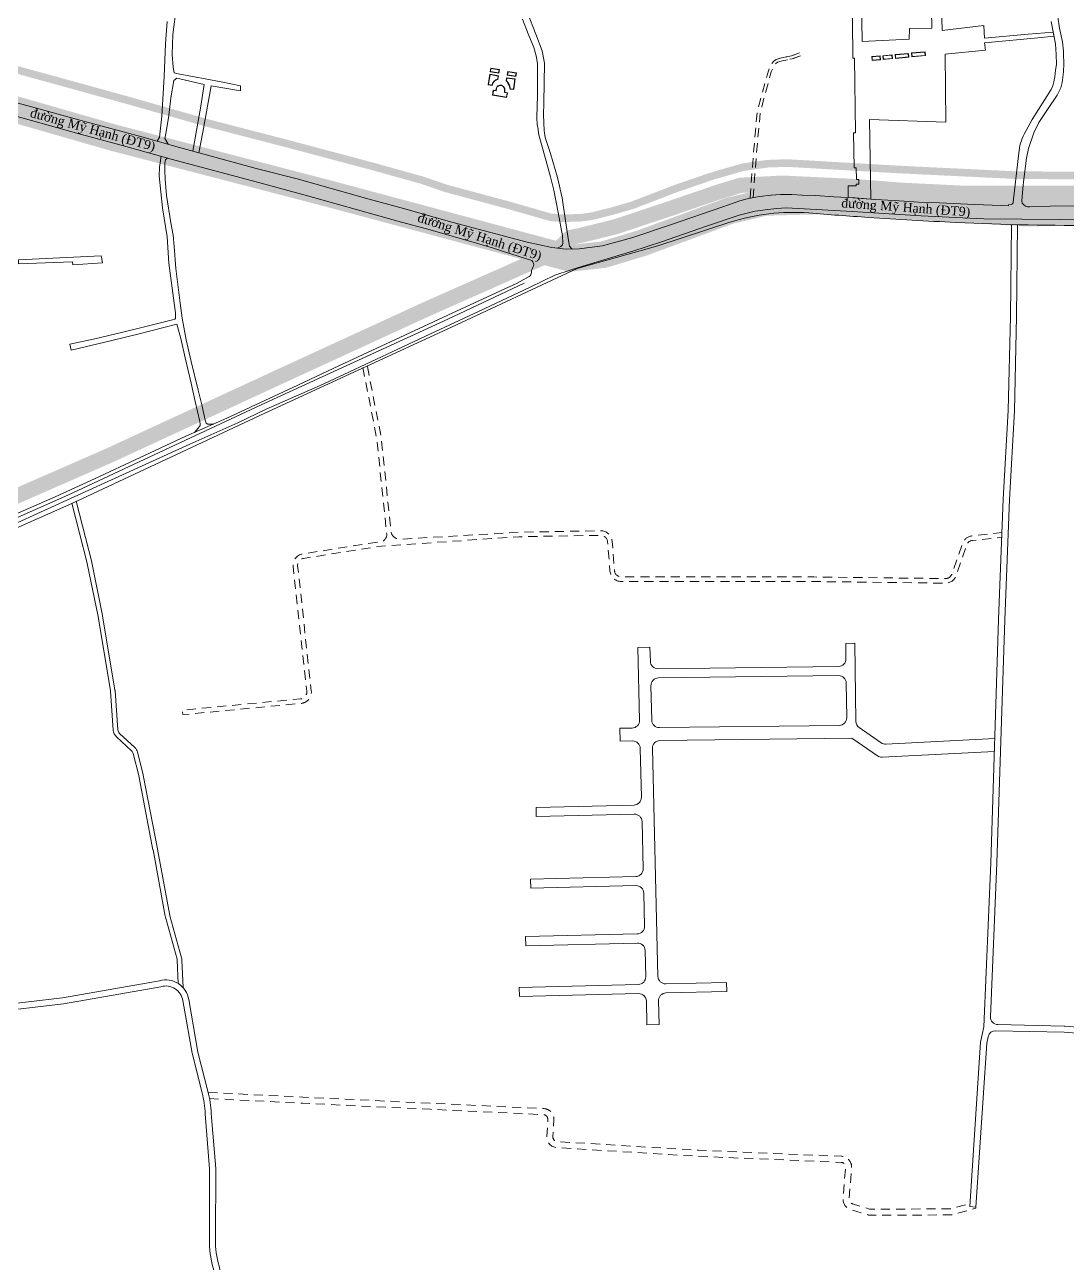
# Model space of a CAD drawing. Header units: metres. Extents: x 556238 to 587446, y 1177111 to 1219372.
# Drawn here: x 580598 to 581283, y 1202360 to 1203174 of the extents above; entities that cross this region are included whole.
import ezdxf

# ---------------------------------------------------------------- set-up
doc = ezdxf.new("R2010")
doc.units = ezdxf.units.M
doc.header["$MEASUREMENT"] = 0
for name, pattern in [('DASHED2', [0.375, 0.25, -0.125]), ('HIDDEN2', [4.7625, 3.175, -1.5875]), ('Xr_GT Ben Luc$0$ACAD_ISO05W100', [33, 24, -3, 0, -3, 0, -3]), ('Xr_Nen GT$0$MON', [10, 6, -4])]:
    doc.linetypes.add(name, pattern=pattern)
doc.layers.add('DUONG GIAO THONG', color=7, linetype='Continuous')
doc.layers.add('RANH XA', color=7, linetype='Xr_GT Ben Luc$0$ACAD_ISO05W100')
for name, color, linetype, lineweight in [('Pipe _Existing_PHL', 4, 'HIDDEN2', 30), ('Xr_Nen GT$0$BON HOA', 250, 'Continuous', 0), ('Xr_Nen GT$0$DUONG BT-NEN BT', 38, 'Continuous', 0), ('Xr_Nen GT$0$DUONG NHUA', 38, 'Continuous', 0), ('Xr_Nen GT$0$DUONG_DA', 38, 'Xr_Nen GT$0$MON', 0)]:
    doc.layers.add(name, color=color, linetype=linetype, lineweight=lineweight)
doc.styles.add('Xr_Nen GT$0$Style-Times New Roman IF', font='times.ttf')

# ---------------------------------------------------------------- blocks, each defined once
blk = doc.blocks.new('GT CHINH')
at = {"layer": 'DUONG GIAO THONG', "color": 9, "ltscale": 0.1, "const_width": 17.5}
blk.add_lwpolyline([(15121.88, 3942.35), (15264.66, 3901.26), (15406.49, 3864.41), (15565.15, 3821.9), (15587, 3824.35), (15611.96, 3831.89), (15640.71, 3842.41), (15669.86, 3853.17), (15693.13, 3858.68), (15730.45, 3859.64), (15864.89, 3851.65), (15983.44, 3854.13), (16023.37, 3853.03), (16073.72, 3852.97), (16121.57, 3853.38), (16175.45, 3854.5), (16238.95, 3854.25), (16274.85, 3853.03), (16311.29, 3850.99), (16377.5, 3840.84)], dxfattribs=at)

msp = doc.modelspace()

# ---------------------------------------------------------------- linework, layer by layer
at = {"layer": 'Xr_Nen GT$0$BON HOA', "flags": 128}
for points in [[(581160.63663, 1203150.88123), (581155.10386, 1203150.44087), (581154.8985, 1203153.02114), (581160.43127, 1203153.4615)], [(581160.4214, 1203151.06473), (581155.28737, 1203150.65611), (581155.11374, 1203152.83764), (581160.24777, 1203153.24626)], [(581162.2518, 1203153.58553), (581168.30652, 1203154.15958), (581168.54317, 1203151.66355), (581162.48845, 1203151.0895)], [(581162.46979, 1203153.4053), (581168.12629, 1203153.9416), (581168.32519, 1203151.84378), (581162.66868, 1203151.30748)], [(581179.08592, 1203155.13868), (581170.22746, 1203154.32731), (581170.46034, 1203151.78471), (581179.3188, 1203152.59608)], [(581178.90499, 1203154.92127), (581170.44487, 1203154.14639), (581170.64127, 1203152.00212), (581179.10139, 1203152.777)], [(581189.96923, 1203156.19419), (581181.11077, 1203155.38281), (581181.34366, 1203152.84021), (581190.20212, 1203153.65158)], [(581189.78831, 1203155.97678), (581181.32818, 1203155.20189), (581181.52458, 1203153.05762), (581189.98471, 1203153.83251)], [(580903.98154, 1203143.05918), (580909.72943, 1203142.03689), (580910.16266, 1203144.47275), (580904.41476, 1203145.49504)], [(580904.21347, 1203143.22107), (580909.56754, 1203142.26882), (580909.93072, 1203144.31086), (580904.57665, 1203145.26311)], [(580920.92131, 1203139.92218), (580915.25408, 1203140.81149), (580915.63988, 1203143.27003), (580921.30711, 1203142.38072)], [(580920.75473, 1203140.15076), (580915.48267, 1203140.97807), (580915.80646, 1203143.04144), (580921.07852, 1203142.21414)]]:
    msp.add_lwpolyline(points, close=True, dxfattribs=at)
for points in [[(580909.4633, 1203140.40416), (580903.84306, 1203141.35827), (580902.75282, 1203134.50968), (580905.29754, 1203134.01271), (580905.49417, 1203134.62526, -0.139784589), (580906.97474, 1203136.84429, -0.079461247), (580908.95268, 1203138.04626), (580909.16978, 1203138.12365)], [(580909.24041, 1203140.23914), (580904.00881, 1203141.12727), (580902.9807, 1203134.66896), (580905.16143, 1203134.24307), (580905.30374, 1203134.68638, -0.139784589), (580906.84519, 1203136.99665, -0.079612781), (580908.88131, 1203138.23314), (580908.98708, 1203138.27085)], [(580914.848, 1203139.06402), (580920.55951, 1203138.29276), (580919.58539, 1203131.29703), (580917.11438, 1203131.64807), (580916.98557, 1203132.27994, 0.103890158), (580915.12352, 1203136.58604), (580914.73705, 1203136.80836), (580914.6001, 1203136.87926)], [(580915.02369, 1203138.83848), (580920.33373, 1203138.12143), (580919.41496, 1203131.52325), (580917.28217, 1203131.82624), (580917.18154, 1203132.31989, 0.104852927), (580915.26126, 1203136.73754), (580914.83293, 1203136.98394), (580914.81435, 1203136.99355)]]:
    msp.add_lwpolyline(points, format="xyb", close=True, dxfattribs=at)
at = {"layer": 'Xr_Nen GT$0$DUONG BT-NEN BT', "flags": 128}
for points in [[(581141.39069, 1203226.97209), (581142.55834, 1203157.44397), (581142.47867, 1203151.97835), (581143.61761, 1203152.00009), (581144.2006, 1203102.93869), (581142.91766, 1203102.92344), (581143.38056, 1203079.78089), (581144.7646, 1203079.80018), (581144.87078, 1203072.18052), (581146.47045, 1203072.20281), (581146.51401, 1203069.07705), (581144.77944, 1203069.05288), (581144.7918, 1203068.16548), (581139.51883, 1203068.092), (581139.48625, 1203060.47302), (581154.26566, 1203059.34103), (581153.54386, 1203111.71904), (581203.60941, 1203109.89566), (581203.27128, 1203154.70714), (581229.69293, 1203157.12892), (581229.17792, 1203162.06582), (581266.6344, 1203165.61388), (581274.74142, 1203166.34195), (581274.19204, 1203169.08661), (581257.87244, 1203167.77077), (581229.12691, 1203165.04775), (581228.7023, 1203173.52029), (581201.12883, 1203170.16424), (581199.87951, 1203218.23449)], [(581193.54784, 1203218.07249), (581194.49456, 1203171.69018), (581179.67083, 1203171.36019), (581179.61103, 1203164.37027), (581148.7352, 1203162.97979), (581147.82558, 1203216.40948)], [(580697.82033, 1203185.89473), (580695.34057, 1203167.49526), (580695.06261, 1203154.43893), (580695.61104, 1203146.14536), (580696.28299, 1203142.27648), (580698.9304, 1203141.67682), (580727.20516, 1203136.32619), (580739.9963, 1203133.74887), (580739.95039, 1203130.58288), (580720.54163, 1203133.86607), (580715.23513, 1203103.42833), (580712.46676, 1203089.75555)], [(580928.59896, 1203181.82518), (580933.99659, 1203167.77568), (580938.26223, 1203156.748), (580939.76066, 1203148.70944), (580939.39886, 1203122.6314), (580939.12697, 1203114.6802), (580939.53561, 1203104.46953), (580940.26133, 1203099.80148), (580943.80016, 1203089.32001), (580948.3833, 1203073.52305), (580951.28786, 1203060.13214), (580953.64783, 1203045.15792), (580955.5085, 1203032.08967), (580956.27959, 1203028.32804), (580957.4589, 1203026.83244), (580958.1474, 1203026.48651)], [(580685.20663, 1203097.42094), (580686.71981, 1203100.10887), (580688.191, 1203113.7585), (580689.81363, 1203139.94933), (580690.65704, 1203161.28899), (580691.584, 1203176.15478)], [(580948.31517, 1203027.04493), (580950.52093, 1203028.07534), (580951.63812, 1203029.33474), (580951.7527, 1203030.36515), (580951.52353, 1203035.28822), (580948.8015, 1203050.47474), (580945.99298, 1203065.17755), (580943.78485, 1203074.01384), (580939.77318, 1203088.30544), (580937.19306, 1203097.62498), (580935.93153, 1203102.41672), (580935.5305, 1203105.25035), (580935.01485, 1203108.45608), (580934.81419, 1203112.73341), (580934.9574, 1203120.78635), (580935.15793, 1203126.79708), (580935.10068, 1203148.38274), (580934.35593, 1203153.52149), (580932.80905, 1203158.90252), (580929.0844, 1203167.92794), (580925.273, 1203177.67335)], [(580708.5771, 1203090.82207), (580713.90907, 1203120.35924), (580715.99451, 1203134.72097), (580698.04593, 1203138.89592), (580695.99103, 1203137.36323), (580694.1082, 1203125.84803), (580692.86152, 1203114.35674), (580691.03364, 1203103.59695), (580690.2522, 1203099.08566), (580692.24921, 1203095.41301)], [(580709.59691, 1202905.97539), (580712.09515, 1202908.71196), (580713.28066, 1202910.58626), (580713.4287, 1202911.45531), (580713.13261, 1202913.24887), (580710.135, 1202926.27421), (580707.40996, 1202938.26471), (580703.40999, 1202954.96959), (580700.74231, 1202967.68375), (580698.07587, 1202977.13516), (580672.4677, 1202970.53871), (580655.25393, 1202966.47956), (580628.57538, 1202959.96734), (580627.77442, 1202963.96894), (580644.17961, 1202967.52591), (580662.58135, 1202971.95364), (580676.00709, 1202975.07554), (580695.26019, 1202980.02567), (580696.71382, 1202980.52956), (580697.21814, 1202980.97419), (580697.24781, 1202981.59666), (580697.21814, 1202984.53116), (580696.27049, 1202990.83582), (580692.87096, 1203017.25482), (580691.63704, 1203034.49704), (580688.59983, 1203053.58948), (580686.51116, 1203074.52841), (580686.74826, 1203080.29083), (580687.79235, 1203087.49863)], [(580692.11725, 1203086.20079), (580691.26073, 1203085.82869), (580690.60903, 1203085.04729), (580690.21799, 1203082.90773), (580690.0557, 1203078.18773), (580690.38336, 1203072.44335), (580691.33659, 1203061.74169), (580694.15023, 1203043.63667), (580695.72281, 1203035.63731), (580696.29551, 1203028.13334), (580697.3439, 1203013.68755), (580700.20316, 1202990.95376), (580701.58574, 1202981.12095), (580704.25499, 1202966.7702), (580707.40169, 1202952.5638), (580711.97941, 1202933.68214), (580714.5089, 1202924.08702), (580716.60748, 1202914.07199), (580717.22699, 1202912.07216), (580718.466, 1202911.45316), (580720.27687, 1202911.35792), (580722.03541, 1202911.44025)]]:
    msp.add_lwpolyline(points, dxfattribs=at)
for points in [[(580914.85994, 1203126.06158), (580905.56727, 1203127.73154), (580905.98898, 1203130.99638), (580907.76459, 1203130.70952), (580908.01546, 1203131.8926, -0.24495612), (580909.1713, 1203133.72074, -0.073958946), (580910.50305, 1203134.2422, -0.126791853), (580912.25563, 1203133.89199, -0.128566377), (580913.46047, 1203132.45042, -0.149258464), (580913.74511, 1203130.48913), (580913.64897, 1203129.61082), (580915.41822, 1203129.28612)], [(580914.69721, 1203126.29403), (580905.79001, 1203127.89471), (580906.16089, 1203130.76601), (580907.92073, 1203130.4817), (580908.21378, 1203131.8637, -0.246409919), (580909.27132, 1203133.54755, -0.073002159), (580910.53105, 1203134.0434, -0.124237069), (580912.15342, 1203133.71919, -0.127337383), (580913.27956, 1203132.36515, -0.14959893), (580913.54677, 1203130.51525), (580913.42992, 1203129.44768), (580915.18737, 1203129.12515)]]:
    msp.add_lwpolyline(points, format="xyb", close=True, dxfattribs=at)
for points in [[(581246.78768, 1203042.6482), (581246.12539, 1202982.22379), (581244.72175, 1202920.37985), (581241.43925, 1202862.1119), (581238.36213, 1202782.96506), (581233.19744, 1202623.11804), (581228.70201, 1202515.35461), (581226.53577, 1202505.18906), (581219.39682, 1202397.09699), (581223.38813, 1202396.83338), (581230.50806, 1202504.63757), (581231.39673, 1202508.80783, -0.360486531), (581236.40244, 1202512.76441), (581281.38443, 1202511.72494, -0.013469593), (581281.54583, 1202511.71685), (581322.71138, 1202508.54167, -0.01824135)], [(581323.019, 1202512.52983), (581281.85345, 1202515.70501, 0.013469593), (581281.47684, 1202515.72387), (581237.8603, 1202516.73179, -0.419668116), (581232.98016, 1202521.93885), (581237.19474, 1202622.9701), (581242.35962, 1202782.82277), (581245.43487, 1202861.92169), (581248.7192, 1202920.22194), (581250.12489, 1202982.15649), (581250.78681, 1203042.54687)], [(580629.09002, 1202859.40546), (580639.14648, 1202820.06036, -0.012671237), (580639.18604, 1202819.88746), (580646.23346, 1202785.04206, -0.008741566), (580646.25562, 1202784.92171), (580654.35171, 1202736.17752, -0.022928347), (580654.38972, 1202735.85895), (580656.25815, 1202710.27217, 0.189843303), (580658.32233, 1202705.97835), (580668.32169, 1202696.71031, -0.145994267), (580669.33926, 1202694.98705), (580672.96239, 1202680.40019, -0.013302438), (580673.00245, 1202680.21835), (580682.36185, 1202631.61797, -0.001850105), (580682.36665, 1202631.59252), (580690.44291, 1202587.91693, 0.022156344), (580690.57258, 1202587.35593), (580698.23774, 1202559.81617, -0.057780999), (580698.36302, 1202559.01972), (580698.98334, 1202543.74667)], [(580631.85604, 1202860.69822), (580642.05304, 1202820.80326, -0.012671237), (580642.1265, 1202820.48216), (580649.17392, 1202785.63676, -0.008741566), (580649.21507, 1202785.41325), (580657.31117, 1202736.66907, -0.022928347), (580657.38175, 1202736.07744), (580659.25018, 1202710.49066, 0.189843303), (580660.36166, 1202708.1786), (580670.36103, 1202698.91056, -0.145994267), (580672.25079, 1202695.71022), (580675.87392, 1202681.12336, -0.013302438), (580675.94832, 1202680.78566), (580685.30772, 1202632.18528, -0.001850105), (580685.31664, 1202632.13801), (580693.3929, 1202588.46242, 0.022156344), (580693.46272, 1202588.16035), (580701.12788, 1202560.62059, -0.057780999), (580701.36055, 1202559.14147), (580702.09273, 1202541.11434)]]:
    msp.add_lwpolyline(points, format="xyb", dxfattribs=at)
msp.add_lwpolyline([(580648.30202, 1203021.99096), (580593.99198, 1203019.37512), (580593.99198, 1203016.70796), (580629.36019, 1203018.04154), (580629.60627, 1203016.18325), (580649.23015, 1203017.49136)], close=True, dxfattribs=at)
at = {"layer": 'Xr_Nen GT$0$DUONG NHUA', "flags": 128}
for points in [[(581095.02771, 1203062.40981), (581098.19102, 1203062.35979), (581102.30678, 1203062.26162), (581109.08867, 1203062.0161), (581117.84364, 1203061.61083), (581130.09494, 1203060.89857), (581143.9488, 1203060.19674), (581156.89219, 1203059.17641), (581169.88644, 1203058.4133), (581185.6851, 1203057.42975), (581199.57311, 1203056.83771), (581222.46803, 1203055.8002), (581240.11722, 1203055.10979), (581244.79057, 1203054.8709), (581244.90194, 1203055.55165), (581246.59917, 1203055.82391, 0.347795516), (581247.96173, 1203057.30923), (581251.54171, 1203089.70467, -0.087830718), (581255.21488, 1203102.11394), (581260.34526, 1203111.61394), (581273.00275, 1203131.29292), (581274.01756, 1203133.88846), (581274.60607, 1203136.33869), (581275.29266, 1203139.76906), (581275.84854, 1203144.11419), (581276.36989, 1203147.87468), (581276.26744, 1203154.28448), (581275.67343, 1203161.34459), (581272.96804, 1203175.98062)], [(581297.54292, 1203054.81196), (581272.23762, 1203054.70452), (581258.86014, 1203054.2085, -0.251982171), (581253.91929, 1203056.63571), (581253.69409, 1203058.09322), (581254.33629, 1203066.38767), (581254.83797, 1203072.35802), (581256.59585, 1203086.31578), (581258.06541, 1203092.6564), (581261.59096, 1203102.79742), (581264.78868, 1203109.72198), (581270.54324, 1203118.30898), (581276.78424, 1203127.56502), (581279.26188, 1203132.56348, 0.06340494), (581281.12084, 1203146.57408), (581280.98196, 1203156.59137), (581280.40313, 1203162.79264), (581278.43593, 1203171.72723), (581277.26024, 1203179.10946)], [(580556.17884, 1202836.6822), (580617.99169, 1202863.60513), (580643.98333, 1202875.42089), (580703.95963, 1202903.49151), (580730.90663, 1202915.33138), (580777.54535, 1202937.14471), (580804.96407, 1202949.85942), (580841.89455, 1202967.09304), (580882.28612, 1202985.81765), (580921.88062, 1203004.18442), (580929.58695, 1203008.47938, 0.26570251), (580931.20977, 1203011.1687, -0.127173899), (580932.27795, 1203014.93261, 0.395585767), (580931.35639, 1203018.98), (580913.44676, 1203024.75707), (580906.21847, 1203027.18077), (580895.07513, 1203030.29126), (580864.52821, 1203039.02824), (580843.43689, 1203044.92397), (580829.41143, 1203048.85778), (580804.22852, 1203055.86041), (580782.36178, 1203061.92242), (580767.024, 1203066.15639), (580751.02095, 1203070.5629), (580694.33966, 1203085.56341), (580661.47839, 1203094.87048), (580635.43738, 1203101.82031), (580591.4763, 1203113.962)], [(580520.45966, 1202811.27025), (580628.90028, 1202859.31678), (580756.00328, 1202918.72122), (580878.65679, 1202975.06384), (580961.211, 1203013.745), (581014.35391, 1203028.69516), (581061.6576, 1203044.07101, -0.098690788), (581113.5874, 1203050.20249, 0.002737204), (581152.86052, 1203047.30117, 0.005314217), (581210.18931, 1203043.99314, 0.013348544), (581305.27948, 1203042.06111, 0.004744335), (581401.07158, 1203043.58137), (581553.62832, 1203044.64863), (581669.18148, 1203044.80693, -0.0752338), (581731.24164, 1203035.50268, 0.016097196), (581823.74977, 1203017.89066)], [(581235.56231, 1202696.31091), (581161.82135, 1202692.51119, -0.164994856), (581158.73011, 1202693.38525), (581141.76926, 1202705.05375), (581015.67466, 1202703.43255, 0.417521232), (581010.7404, 1202698.3123), (581014.35888, 1202548.42163, 0.414213562), (581019.47809, 1202543.54376), (581059.51831, 1202544.51036), (581059.66312, 1202538.51211), (581019.6229, 1202537.54551, 0.414213562), (581014.74502, 1202532.42629), (581015.12225, 1202516.7999), (581007.12459, 1202516.60683), (581006.74735, 1202532.23322, 0.414213562), (581001.62814, 1202537.1111), (580923.25913, 1202535.21921), (580923.11433, 1202541.21746), (581001.48334, 1202543.10935, 0.414213562), (581006.36121, 1202548.22856), (581005.94446, 1202565.49167, 0.414213562), (581000.82525, 1202570.36955), (580927.41317, 1202568.59732), (580927.26836, 1202574.59557), (581000.68045, 1202576.3678, 0.414213562), (581005.55832, 1202581.48701), (581005.0341, 1202603.20218, 0.414213562), (580999.91489, 1202608.08005), (580930.82266, 1202606.41211), (580930.67786, 1202612.41036), (580999.77009, 1202614.0783, 0.414213562), (581004.64796, 1202619.19752), (581003.89945, 1202650.20368, 0.414213562), (580998.78024, 1202655.08155), (580934.33494, 1202653.52579), (580934.19014, 1202659.52404), (580998.63543, 1202661.07981, 0.414213562), (581003.51331, 1202666.19902), (581002.73783, 1202698.32221, 0.410913611), (580997.675, 1202703.20113), (580989.44437, 1202703.09531), (580989.3351, 1202711.59461), (580997.35706, 1202711.69775, 0.417521232), (581002.29132, 1202716.818), (581001.13743, 1202764.61652), (581009.1351, 1202764.80959), (581009.35965, 1202755.50788, 0.410913611), (581014.42247, 1202750.62896), (581133.057, 1202752.15424, 0.414213562), (581137.99231, 1202757.21811), (581137.86278, 1202767.29268), (581143.86229, 1202767.36982), (581144.5222, 1202716.04222, 0.243481231), (581146.68784, 1202711.98718), (581161.17229, 1202702.02237, 0.164994856), (581164.26353, 1202701.14831), (581235.83777, 1202704.83638)], [(580732.86361, 1202341.45878, -0.137855454), (580723.40889, 1202375.66947), (580723.61067, 1202422.09192), (580720.6793, 1202458.30273, 0.050366791), (580718.49941, 1202472.89686), (580711.93046, 1202498.73932), (580705.84575, 1202533.14839, 0.451687567), (580686.70033, 1202545.57376), (580622.83016, 1202534.27974), (580566.57756, 1202527.6941, -0.42307089)], [(580567.24932, 1202523.74543), (580623.41146, 1202530.32048), (580687.60437, 1202541.67156, -0.457970502), (580701.89621, 1202532.51208), (580708.01732, 1202497.89719), (580714.62269, 1202471.91143, -0.050602832), (580716.68692, 1202458.04699), (580719.60997, 1202421.93895), (580719.40892, 1202375.68685, 0.137855454), (580729.44025, 1202339.38982, 0.022611999)]]:
    msp.add_lwpolyline(points, format="xyb", dxfattribs=at)
for points in [[(580580.77963, 1203125.87145), (580637.48159, 1203110.43395), (580675.01292, 1203100.24072), (580699.70611, 1203093.25732), (580750.12857, 1203079.54716), (580777.14706, 1203072.68886), (580822.08636, 1203060.05515), (580847.12702, 1203053.15479), (580878.74261, 1203044.2807), (580928.26783, 1203031.01211), (580944.58601, 1203027.50338), (580953.97352, 1203026.36574), (580962.65223, 1203026.55896), (580977.81056, 1203028.72611), (580997.89303, 1203034.12123), (581022.66938, 1203042.45725), (581056.92831, 1203054.27974), (581068.13074, 1203058.17256), (581072.94255, 1203059.48184), (581076.29372, 1203060.23314), (581081.08437, 1203060.94141), (581088.80529, 1203062.02274), (581094.86327, 1203062.40917), (581095.02771, 1203062.40981)], [(581088.57108, 1203061.98993), (581088.80529, 1203062.02274), (581094.86327, 1203062.40917), (581095.02771, 1203062.40981)], [(581098.64264, 1203053.51966), (581092.50515, 1203053.16543), (581086.58917, 1203052.56773), (581078.18644, 1203051.30323), (581067.65561, 1203048.84412), (581046.21366, 1203041.43866), (581016.62939, 1203031.1698), (580997.85972, 1203025.0831), (580967.90026, 1203016.03385), (580957.32785, 1203012.90784), (580946.59326, 1203009.37296), (580930.34438, 1203001.44045), (580900.12378, 1202987.22588), (580861.19139, 1202969.07507), (580807.77422, 1202943.98574), (580792.23754, 1202936.85811), (580756.80879, 1202921.17519), (580738.11546, 1202912.1801), (580706.50328, 1202898.33576), (580632.84024, 1202864.74247), (580588.67417, 1202844.52649), (580538.87175, 1202821.71331), (580499.9238, 1202803.83651), (580476.03497, 1202792.1478)], [(581098.64264, 1203053.51966), (581141.95864, 1203051.23756), (581187.41326, 1203048.42129), (581228.53658, 1203046.32099), (581303.50124, 1203045.77471), (581357.64271, 1203046.04746), (581405.64278, 1203046.38988), (581469.49199, 1203046.81222), (581505.38438, 1203047.08761), (581588.88336, 1203047.83578)], [(580517.94132, 1202816.71701), (580626.41454, 1202864.77798), (580753.48074, 1202924.16522), (580876.1316, 1202980.50662), (580926.43142, 1203004.07484)]]:
    msp.add_lwpolyline(points, dxfattribs=at)
msp.add_lwpolyline([(581138.48994, 1202718.5127), (581138.198, 1202741.21943, 0.414213562), (581133.13414, 1202746.15474), (581014.68008, 1202744.63178, 0.417521232), (581009.74581, 1202739.51152), (581010.29389, 1202716.80808, 0.410913611), (581015.35672, 1202711.92917), (581133.55464, 1202713.44883, 0.414213562)], format="xyb", close=True, dxfattribs=at)
at = {"layer": 'Xr_Nen GT$0$DUONG_DA', "flags": 128}
for points in [[(581075.01741, 1203060.23438), (581075.84568, 1203072.70951), (581077.07322, 1203087.83401), (581078.05526, 1203099.99255), (581079.62684, 1203116.2357), (581082.25579, 1203126.88776), (581084.98796, 1203136.42717), (581086.96776, 1203143.64296), (581088.77004, 1203147.98422), (581090.45948, 1203149.94786), (581092.10905, 1203151.09444), (581095.58239, 1203152.09991), (581102.09602, 1203153.48008), (581107.37504, 1203155.41576)], [(581077.01301, 1203060.10188), (581077.84032, 1203072.56236), (581079.06666, 1203087.67222), (581080.04749, 1203099.81573), (581081.6035, 1203115.898), (581084.18867, 1203126.37263), (581086.91372, 1203135.88723), (581088.86317, 1203142.99238), (581090.49462, 1203146.92214), (581091.80975, 1203148.45072), (581092.98077, 1203149.26467), (581096.06839, 1203150.15849), (581102.65038, 1203151.55314), (581108.06356, 1203153.53801)], [(581093.7377, 1203149.48379), (581096.06839, 1203150.15849), (581102.65038, 1203151.55314), (581108.06356, 1203153.53801)], [(581093.86279, 1203151.60212), (581095.58239, 1203152.09991), (581102.09602, 1203153.48008), (581107.37504, 1203155.41576)]]:
    msp.add_lwpolyline(points, dxfattribs=at)
for points in [[(580820.38477, 1202948.68478), (580829.45849, 1202902.18414, -0.02232849), (580829.51775, 1202901.78683), (580836.01969, 1202839.13595, -0.398844622), (580832.24362, 1202834.22619), (580780.7779, 1202826.12297, 0.400440575), (580774.48883, 1202817.89899), (580783.46439, 1202735.81627, -0.418558943), (580779.41389, 1202730.84703), (580701.69757, 1202723.45887), (580701.97946, 1202720.47215), (580779.69577, 1202727.8603, 0.418558943), (580786.44661, 1202736.14237), (580777.47106, 1202818.22509, -0.400440575), (580781.24449, 1202823.15948), (580832.71022, 1202831.2627, 0.094208841), (580832.71022, 1202831.2627), (580923.05297, 1202837.39378, -0.0103528), (580923.23917, 1202837.40092), (580976.65983, 1202838.34409, -0.395279999), (580981.22388, 1202834.21664), (580982.82927, 1202814.85502, 0.390177302), (580990.3034, 1202807.97476), (581116.73969, 1202807.971, -0.003071897), (581116.79499, 1202807.97066), (581203.34589, 1202806.90453, 0.324179061), (581210.53563, 1202811.97962), (581217.35312, 1202831.93815, -0.29022923), (581221.10965, 1202834.95547), (581240.46791, 1202837.12808)], [(580823.32924, 1202949.25933), (580832.40295, 1202902.7587, -0.02232849), (580832.50172, 1202902.0965), (580838.82548, 1202841.16249, 0.401283478), (580845.14761, 1202835.79231), (580922.87589, 1202840.38855, -0.0103528), (580923.18621, 1202840.40046), (580976.60687, 1202841.34362, -0.395279999), (580984.21362, 1202834.46453), (580985.81901, 1202815.10291, 0.390177302), (580990.30348, 1202810.97476), (581116.73978, 1202810.971, -0.003071897), (581116.83194, 1202810.97043), (581203.38284, 1202809.9043, 0.324179061), (581207.69668, 1202812.94936), (581214.51418, 1202832.90788, -0.29022923), (581220.77505, 1202837.93675), (581240.58579, 1202840.16015)], [(580718.67689, 1202472.18369), (580780.78903, 1202469.08478, -0.004732555), (580780.92144, 1202469.07969), (580864.72991, 1202465.06417, 0.0002196), (580864.73254, 1202465.06404), (580939.27166, 1202461.55827, -0.416291579), (580945.93256, 1202454.18757), (580945.32824, 1202443.02549, 0.412057139), (580948.1396, 1202439.86897), (581041.00716, 1202434.15453, 0.004892814), (581041.06579, 1202434.1515), (581134.98573, 1202430.2154, -0.424402139), (581141.67213, 1202422.68624), (581140.09392, 1202402.10841, 0.351143475), (581142.20841, 1202399.00996), (581153.54481, 1202395.54578, 0.075503215), (581154.43615, 1202395.41485), (581206.7149, 1202395.66956, 0.068462578), (581207.52443, 1202395.78495), (581219.53684, 1202399.21702)], [(580719.54277, 1202468.13552), (580780.64018, 1202465.08723, -0.007489769), (580780.73, 1202465.08428), (580864.53847, 1202461.06875, 0.0002196), (580864.54462, 1202461.06846), (580939.08374, 1202457.56268, -0.416291579), (580941.93841, 1202454.40381), (580941.33409, 1202443.24174, 0.412057139), (580947.89393, 1202435.87653), (581040.76149, 1202430.16208, 0.004892814), (581040.8983, 1202430.15501), (581134.81824, 1202426.2189, -0.424402139), (581137.68384, 1202422.99212), (581136.10563, 1202402.41429, 0.351143475), (581141.03945, 1202395.18458), (581152.37585, 1202391.7204, 0.075503215), (581154.45564, 1202391.41489), (581206.73439, 1202391.66961, 0.068462578), (581208.6233, 1202391.93885), (581219.94626, 1202395.17394), (581223.3314, 1202396.01197), (581223.38813, 1202396.83338)]]:
    msp.add_lwpolyline(points, format="xyb", dxfattribs=at)

# ---------------------------------------------------------------- texts
at = {"layer": 'Xr_Nen GT$0$DUONG NHUA', "char_height": 6, "attachment_point": 1, "style": 'Xr_Nen GT$0$Style-Times New Roman IF'}
for insert, rotation in [((580602.67685, 1203119.31244), 344.5055024), ((581135.19443, 1203059.94798), 355.91875487), ((580857.61976, 1203050.4567), 342.32680871)]:
    msp.add_mtext_dynamic_manual_height_columns('đường Mỹ Hạnh (ĐT9)', width=101.0570395, gutter_width=5, heights=[0], dxfattribs=dict(at, insert=insert, rotation=rotation))

# ---------------------------------------------------------------- next in the draw order: block references
at = {"layer": 'DUONG GIAO THONG'}
msp.add_blockref('GT CHINH', (565391.56753, 1199198.47471), dxfattribs=at)

# ---------------------------------------------------------------- next in the draw order: linework, layer by layer
at = {"layer": 'Pipe _Existing_PHL', "color": 5, "linetype": 'DASHED2', "ltscale": 500, "const_width": 5, "flags": 128}
msp.add_lwpolyline([(578621.9766, 1203523.17916), (578669.13791, 1203521.18088), (578707.34932, 1203518.62651), (578725.89174, 1203516.33597), (578751.70812, 1203511.15763), (578769.12598, 1203505.93196), (578783.4415, 1203498.63243), (578797.1853, 1203488.75869), (578811.7291, 1203475.55811), (578841.08339, 1203449.45325), (578859.69926, 1203433.43884), (578886.63073, 1203414.42712), (578898.66959, 1203406.54273), (578914.49562, 1203397.03721), (578922.86966, 1203392.3521), (578937.47068, 1203386.02803), (578946.08561, 1203383.31882), (578973.47789, 1203377.88157), (579025.08117, 1203368.21303), (579080.5357, 1203358.85164), (579102.65566, 1203354.42297), (579115.38334, 1203352.3435), (579160.04406, 1203343.01256), (579219.18229, 1203326.27791), (579281.96792, 1203308.62369), (579323.35517, 1203297.91191), (579341.71278, 1203293.62706), (579387.80651, 1203283.18023), (579448.46907, 1203270.25524), (579496.7001, 1203262.1471), (579550.41915, 1203252.98304), (579600.99475, 1203243.46057), (579632.32236, 1203238.02631), (579650.76815, 1203235.11988), (579661.12686, 1203233.90221), (579673.65071, 1203232.45025), (579720.09367, 1203226.89073), (579778.72197, 1203220.11732), (579834.92842, 1203215.13203), (579904.76372, 1203208.18552), (579949.67048, 1203204.2913), (580000.84895, 1203199.55127), (580047.10002, 1203195.21216), (580111.39855, 1203188.86401), (580162.81875, 1203184.37322), (580205.51029, 1203181.37312), (580264.65346, 1203177.49268), (580298.38194, 1203175.39086), (580315.75502, 1203174.65007), (580365.61876, 1203172.41829), (580407.10589, 1203170.48831), (580455.13995, 1203169.0731), (580493.2691, 1203167.54911), (580504.05258, 1203166.53888), (580515.71696, 1203165.42119), (580529.73553, 1203161.57785), (580566.12118, 1203151.68806), (580625.64228, 1203135.34609), (580668.6807, 1203123.44251), (580694.03458, 1203116.21596), (580718.00607, 1203109.38343), (580769.13988, 1203096.17873), (580827.25903, 1203080.70623), (580859.34, 1203071.7582), (580868.37198, 1203068.62957), (580875.3706, 1203066.27949), (580915.86863, 1203055.38552), (580943.52107, 1203047.4398), (580951.05637, 1203046.74699), (580962.62045, 1203047.03263), (580967.81926, 1203047.63361), (580971.73606, 1203048.26573), (580984.81032, 1203051.58373), (580997.47899, 1203055.26775), (581027.30966, 1203066.70836), (581050.57772, 1203074.6434), (581070.12443, 1203080.27627), (581086.63042, 1203082.62392), (581099.3803, 1203083.03159), (581172.90651, 1203078.78286), (581247.90566, 1203075.15943), (581297.69965, 1203074.68394), (581376.8391, 1203075.12061), (581459.73243, 1203076.57285), (581486.12172, 1203076.5585), (581556.5815, 1203076.78447), (581631.64421, 1203078.01926), (581653.84685, 1203078.60545), (581664.57916, 1203078.23202), (581681.27155, 1203076.46704), (581697.56482, 1203074.60758), (581743.43916, 1203066.47844), (581829.69137, 1203052.14074), (581917.63982, 1203037.94629), (581972.73609, 1203028.40587), (582073.67539, 1203011.68841), (582139.80618, 1202999.92852), (582181.69375, 1202992.97148), (582203.96282, 1202989.09702), (582223.74548, 1202986.04892), (582243.13522, 1202983.38679), (582273.91976, 1202981.25458), (582362.69601, 1202974.15523), (582423.90637, 1202969.89631), (582532.6077, 1203010.50327)], dxfattribs=at)
at = {"layer": 'RANH XA', "color": 210, "ltscale": 5, "const_width": 10, "flags": 128}
msp.add_lwpolyline([(571893.04626, 1203945.43776), (571893.2337, 1203927.84527), (571893.27241, 1203880.43489), (571893.28362, 1203865.96713), (571890.63556, 1203808.29271), (571890.14103, 1203797.51937), (571862.52023, 1203795.88706), (571861.59901, 1203788.83893), (571858.69485, 1203766.67812), (571852.99761, 1203723.20503), (571833.62725, 1203722.09819), (571831.92149, 1203721.63352), (571841.60512, 1203712.66459), (571891.77157, 1203666.89086), (571918.04344, 1203636.48476), (571957.4114, 1203599.63273), (571984.03144, 1203570.54348), (571997.30929, 1203556.33186), (572009.57765, 1203533.33672), (572036.77381, 1203476.84725), (572061.13582, 1203419.22905), (572083.10792, 1203368.70715), (572105.76938, 1203319.19633), (572128.02259, 1203278.85145), (572147.52092, 1203238.30243), (572167.86505, 1203197.74932), (572187.57637, 1203157.61668), (572207.50376, 1203118.34132), (572218.67602, 1203095.19894), (572228.90165, 1203073.33162), (572248.38603, 1203028.75256), (572267.23909, 1202984.38602), (572289.26455, 1202936.83137), (572303.67095, 1202895.02424), (572318.23896, 1202872.08744), (572325.3944, 1202855.52651), (572326.56329, 1202845.06799), (572328.02355, 1202844.09561), (572328.95087, 1202843.49745), (572393.33655, 1202801.94175), (572427.4454, 1202779.92645), (572450.51236, 1202765.03883), (572459.36226, 1202759.33625), (572472.35162, 1202750.96605), (572525.98104, 1202716.40937), (572530.63258, 1202713.41256), (572534.27892, 1202711.05408), (572539.96054, 1202707.37788), (572562.20075, 1202692.5143), (572588.72192, 1202674.78979), (572615.38981, 1202656.96594), (572629.73686, 1202647.37867), (572662.35071, 1202623.20758), (572679.19902, 1202610.72278), (572679.21365, 1202610.71195), (572705.53588, 1202592.45186), (572805.86774, 1202523.93955), (572795.75574, 1202499.5331), (572883.55026, 1202441.46942), (572991.80743, 1202385.1528), (573081.0731, 1202341.45824), (573119.44715, 1202328.43041), (573158.88984, 1202312.52461), (573228.42399, 1202272.47199), (573251.46149, 1202261.04269), (573288.33289, 1202247.62068), (573299.01342, 1202234.24835), (573313.92505, 1202224.95764), (573356.52236, 1202214.45682), (573398.12705, 1202206.45088), (573500.36742, 1202185.72107), (573556.7003, 1202175.52226), (573610.51888, 1202162.94221), (573626.76659, 1202160.69059), (573624.11774, 1202164.95715), (573615.79874, 1202180.78307), (573606.7443, 1202208.50807), (573598.72138, 1202234.91383), (573590.16107, 1202262.32969), (573578.8538, 1202292.34274), (573569.31261, 1202324.57091), (573562.83697, 1202345.972), (573551.27099, 1202376.47758), (573533.73496, 1202428.66993), (573522.87886, 1202458.78785), (573520.13071, 1202478.70907), (573519.26719, 1202497.84482), (573518.71529, 1202516.04701), (573516.10491, 1202552.07419), (573516.13974, 1202566.17387), (573514.6953, 1202589.33513), (573514.07384, 1202612.56134), (573508.51192, 1202697.46262), (573505.01922, 1202787.0907), (573502.02941, 1202876.71554), (573499.52951, 1202966.33917), (573496.04275, 1203057.94579), (573492.06835, 1203150.0515), (573486.60631, 1203242.15789), (573483.63217, 1203339.70488), (573480.69111, 1203450.62373), (573480.14391, 1203529.35104), (573477.75653, 1203620.36008), (573472.40686, 1203701.67468), (573468.72643, 1203776.36266), (573476.50966, 1203780.81239), (573495.46052, 1203792.2169), (573544.01198, 1203850.67441), (573596.75309, 1203912.20583), (573633.37803, 1203954.38755), (573678.16769, 1204004.48524), (573726.71362, 1204060.30133), (573772.38253, 1204112.60532), (573820.49146, 1204167.97157), (573866.60636, 1204220.71534), (573915.5902, 1204276.53029), (573966.55801, 1204334.53882), (574012.90239, 1204389.91939), (574059.45199, 1204441.77225), (574111.52898, 1204501.97649), (574146.61915, 1204543.29212), (574195.60635, 1204600.8656), (574242.61058, 1204656.24548), (574248.43803, 1204662.62558), (574253.70857, 1204664.952), (574259.00115, 1204667.29636), (574268.37017, 1204671.81413), (574294.49999, 1204683.87466), (574327.69922, 1204697.56732), (574355.19664, 1204708.78367), (574406.38212, 1204728.29846), (574463.73464, 1204748.40784), (574516.86104, 1204769.2875), (574569.88321, 1204788.04691), (574636.0296, 1204810.14404), (574683.75244, 1204826.25817), (574737.909, 1204840.43882), (574753.3177, 1204843.86328), (574778.27271, 1204837.41374), (574831.03092, 1204839.90556), (574940.21318, 1204828.94916), (575009.6496, 1204812.38141), (575071.99601, 1204790.77295), (575150.0811, 1204760.26717), (575968.12935, 1204396.99298), (576747.02781, 1204051.18701), (576748.67464, 1204049.96118), (576748.36389, 1204048.42748), (576747.37917, 1204043.19115), (576739.81064, 1203999.81511), (576737.11606, 1203984.36842), (576735.09028, 1203974.56174), (576721.76486, 1203910.06291), (576714.89725, 1203876.82174), (576714.12115, 1203873.06555), (576702.15487, 1203805.10917), (576687.98543, 1203729.59702), (576668.20741, 1203624.19677), (576662.847, 1203624.328), (576653.08697, 1203624.59708), (576653.85276, 1203620.94604), (576655.09393, 1203615.06936), (576664.99144, 1203557.18352), (576673.36983, 1203499.9113), (576687.45355, 1203412.17116), (576693.48035, 1203388.40286), (576736.13455, 1203287.80211), (576776.34984, 1203185.37984), (576815.34694, 1203082.35174), (576853.13387, 1202982.37193), (576880.79622, 1202912.33309), (576891.16677, 1202911.92656), (576914.03215, 1202911.03025), (577010.27908, 1202907.25525), (577015.68628, 1202907.04293), (577070.46401, 1202904.89505), (577080.53865, 1202904.49824), (577087.53732, 1202904.225), (577146.4315, 1202903.46261), (577147.41823, 1202903.44918), (577185.56698, 1202902.956), (577217.59737, 1202902.53993), (577233.19077, 1202902.17148), (577281.22257, 1202901.03203), (577318.11467, 1202900.15805), (577339.00449, 1202899.66253), (577354.59389, 1202899.29309), (577465.4381, 1202896.66574), (577468.01234, 1202896.60439), (577470.41743, 1202905.36736), (577479.24793, 1202935.14447), (577488.21311, 1202963.18266), (577500.265, 1202997.47073), (577510.29171, 1203029.46534), (577525.60783, 1203075.07565), (577541.46712, 1203123.64092), (577547.49073, 1203141.05089), (577548.25925, 1203146.59268), (577549.43479, 1203188.18189), (577550.46585, 1203223.89986), (577551.05342, 1203232.68232), (577553.32203, 1203238.40336), (577559.84207, 1203241.47451), (577577.01589, 1203241.43206), (577606.70962, 1203236.49381), (577620.66896, 1203235.14062), (577627.98652, 1203235.66541), (577636.27667, 1203234.50019), (577654.64103, 1203228.32325), (577696.99552, 1203213.98694), (577722.37678, 1203208.03761), (577766.82033, 1203199.18983), (577813.09572, 1203190.4555), (577856.31551, 1203180.77696), (577904.44846, 1203168.80981), (577953.75214, 1203157.25267), (577997.61943, 1203147.44156), (578014.87562, 1203142.71103), (578028.89396, 1203140.55888), (578050.14076, 1203138.89076), (578077.05409, 1203134.74121), (578103.53343, 1203126.10781), (578114.15131, 1203121.82858), (578144.61064, 1203115.59777), (578170.3957, 1203109.61645), (578203.56362, 1203103.48492), (578255.40066, 1203093.13724), (578276.08057, 1203090.24481), (578286.30773, 1203087.25424), (578300.61998, 1203085.09638), (578319.47202, 1203082.8923), (578343.08727, 1203078.8039), (578365.80537, 1203076.99817), (578382.37559, 1203074.23787), (578395.15557, 1203071.42395), (578407.90528, 1203064.4481), (578431.96519, 1203048.94133), (578444.04652, 1203039.72667), (578458.74401, 1203032.85298), (578483.69996, 1203023.92143), (578517.86559, 1203009.28248), (578570.46542, 1202988.41845), (578571.44122, 1202988.02814), (578618.36884, 1202969.76951), (578676.82616, 1202949.67383), (578751.43388, 1202926.45998), (578830.34769, 1202898.03675), (578855.07697, 1202890.43945), (578877.91074, 1202886.49496), (578884.06443, 1202885.34802), (578884.80402, 1202898.20011), (578885.17154, 1202908.96661), (578885.90621, 1202915.78216), (578889.28886, 1202930.12735), (578891.27877, 1202938.37945), (578892.01641, 1202946.39371), (578892.40255, 1202959.43662), (578892.74342, 1202973.97928), (578949.61024, 1202970.93944), (579046.56214, 1202965.76304), (579062.83337, 1202965.013), (579124.29266, 1202962.21175), (579182.01823, 1202959.5707), (579185.87465, 1202969.01689), (579208.82265, 1202967.61051), (579225.52749, 1202965.53072), (579227.43945, 1202965.29605), (579264.17128, 1202960.71735), (579268.92635, 1202959.99577), (579321.08207, 1202952.02077), (579326.33135, 1202978.1355), (579350.50675, 1202972.96799), (579380.54294, 1202967.88597), (579389.20727, 1202961.17817), (579403.72774, 1202959.14277), (579414.75752, 1202965.7929), (579420.10516, 1202967.7882), (579453.81163, 1202960.34868), (579469.74608, 1202956.42024), (579504.36556, 1202947.85873), (579555.73855, 1202940.33456), (579572.204, 1202937.67551), (579591.14887, 1202934.62042), (579620.33229, 1202927.9309), (579638.36774, 1202923.80831), (579639.66112, 1202923.68515), (579669.15129, 1202920.97391), (579678.77775, 1202920.08033), (579683.09674, 1202919.68875), (579704.34902, 1202916.21806), (579710.13429, 1202915.27499), (579719.14406, 1202915.25272), (579733.45647, 1202912.36804), (579767.85605, 1202904.64388), (579773.76479, 1202903.90246), (579798.68444, 1202900.53968), (579801.35199, 1202900.21316), (579803.76814, 1202899.69932), (579804.66224, 1202899.42417), (579805.25135, 1202900.7394), (579806.20785, 1202915.19653), (579860.16447, 1202912.23488), (579914.96174, 1202909.22017), (579953.45519, 1202907.10653), (579954.81565, 1202907.02219), (579992.54241, 1202904.96044), (579993.47408, 1202904.91915), (580026.97243, 1202903.08679), (580028.74531, 1202903.21238), (580076.42842, 1202906.72267), (580076.94752, 1202906.81136), (580077.26956, 1202906.86055), (580094.23331, 1202909.63795), (580139.84066, 1202917.09141), (580170.86135, 1202833.43105), (580171.25468, 1202832.39033), (580196.19457, 1202773.29704), (580213.73364, 1202731.75178), (580182.3065, 1202714.44665), (580208.19754, 1202656.30878), (580260.86912, 1202687.21511), (580313.43298, 1202717.82077), (580394.21619, 1202765.10062), (580445.6103, 1202796.10006), (580496.60404, 1202821.6528), (580538.83463, 1202840.61981), (580653.84491, 1202890.91128), (580768.47502, 1202943.93401), (580861.10864, 1202986.50764), (580944.00928, 1203023.27573), (580951.64909, 1203029.21439), (580955.55979, 1203033.11777), (580956.98294, 1203034.129), (580958.7415, 1203034.53156), (580963.02454, 1203035.37377), (580987.01235, 1203041.31102), (581021.80455, 1203052.92017), (581053.00141, 1203063.63843), (581068.59436, 1203068.39672), (581096.16516, 1203069.82921), (581143.51209, 1203067.6127), (581174.51938, 1203065.13766), (581213.77108, 1203063.24109), (581241.64408, 1203063.1722), (581331.09736, 1203063.25104), (581399.87078, 1203064.5807), (581429.5381, 1203063.6076), (581504.90584, 1203064.91996), (581536.82581, 1203064.84107), (581583.87371, 1203065.02472), (581626.42947, 1203065.5194), (581664.33566, 1203065.72464), (581693.69937, 1203062.05495), (581720.95913, 1203057.78961), (581766.04074, 1203049.58018), (581812.46676, 1203041.66936), (581881.51241, 1203029.7946), (581911.46624, 1203024.62283), (581986.97619, 1203012.7111), (581987.41536, 1203012.64182), (582098.87893, 1202993.83114), (582188.5947, 1202978.02027), (582230.3811, 1202971.4336), (582288.23256, 1202966.88172), (582404.31425, 1202958.54484), (582469.44307, 1202953.66505), (582507.21142, 1202950.30353), (582525.58449, 1202961.47834), (582566.59476, 1202983.49552), (582579.9111, 1202988.60633), (582599.08458, 1202991.53321), (582628.31731, 1202988.68766), (582704.37006, 1202974.77511), (582781.83229, 1202958.36669), (582880.17058, 1202940.44506), (583040.10676, 1202906.83308), (583167.14756, 1202882.71906), (583280.26597, 1202859.89414), (583485.31184, 1202821.05002), (583591.74317, 1202799.56733), (583654.97532, 1202788.62178), (583770.32705, 1202764.97859), (583903.2258, 1202738.67971), (584046.71848, 1202709.39841), (584171.25823, 1202684.70982), (584281.2944, 1202665.20378), (584423.77173, 1202638.55037), (584423.96659, 1202638.5139), (584574.87619, 1202612.84642), (584623.2923, 1202601.38675), (584626.71995, 1202615.60261), (584627.76937, 1202629.63648), (584626.23696, 1202639.0289), (584644.81025, 1202740.17053), (584668.84329, 1202865.22962), (584687.95294, 1202948.35344), (584706.69576, 1203026.64438), (584729.51869, 1203097.71305), (584765.55292, 1203232.93187), (584775.29335, 1203253.9165), (584791.5561, 1203280.54957), (584800.82005, 1203303.31493), (584839.36159, 1203429.59577), (585006.44842, 1204098.66957), (585041.75605, 1204239.93652), (585194.07926, 1204851.50088), (585242.95369, 1205049.72371), (585285.1326, 1205201.39388), (585304.00024, 1205245.97786), (585310.65422, 1205263.20502), (585316.95842, 1205283.31332), (585324.28839, 1205309.48554), (585360.92901, 1205443.48784), (585373.49052, 1205490.5978), (585378.23889, 1205515.45474), (585379.69319, 1205556.49574), (585374.24596, 1205591.77129), (585361.79399, 1205626.84126), (585345.97251, 1205660.55192), (585324.61215, 1205695.35702), (585257.61292, 1205794.9728), (585235.42952, 1205810.70678), (585138.8461, 1205861.21632), (584876.57974, 1205996.16712), (584745.52014, 1206060.4657), (584680.85813, 1206095.85503), (584454.19661, 1206219.89957), (584057.59677, 1206422.25785), (583783.4836, 1206566.74622), (583295.87206, 1206813.07277), (582933.577, 1207001.71932), (582460.65935, 1207241.25595), (582211.63443, 1207371.27358), (582201.05445, 1207375.46979), (582189.36688, 1207379.31783), (582186.65318, 1207379.5695), (582184.7586, 1207379.14731), (582183.6785, 1207378.59812), (582182.73337, 1207378.0466), (582182.20112, 1207376.68626), (582181.46387, 1207374.49663), (582178.11423, 1207342.86675), (582164.32237, 1207349.2094), (582047.27329, 1207407.67536), (581976.01155, 1207442.61954), (581929.14051, 1207467.37373), (581865.73271, 1207502.27046), (581861.87677, 1207503.52772), (581813.17893, 1207528.58438), (581756.33015, 1207558.90897), (581752.21332, 1207560.58377), (581670.34441, 1207602.07671), (581585.66789, 1207647.88857), (581582.54055, 1207642.20672), (581581.38154, 1207642.89143), (581492.09132, 1207696.02895), (581451.41836, 1207721.44365), (581448.42075, 1207723.31863), (581299.93641, 1207816.10336), (581259.45429, 1207833.81749), (581081.55218, 1207924.2119), (580961.89232, 1207985.00303), (580678.26303, 1208128.62301), (580577.12907, 1208179.53867), (580576.92836, 1208179.63814), (580496.51981, 1208220.67276), (580411.69586, 1208259.5089), (580397.75345, 1208267.24163), (580284.46863, 1208321.0728), (579949.08338, 1208496.8259), (579741.88118, 1208600.58031), (579559.08424, 1208690.73348), (579470.47817, 1208733.63218), (579236.41295, 1208851.74605), (579072.28208, 1208930.50878), (578855.84045, 1209039.74919), (578702.72233, 1209111.86428), (578555.7324, 1209194.31871), (578496.22259, 1209227.70257), (578273.71936, 1209338.6149), (577877.70563, 1209535.73598), (577752.72964, 1209596.6051), (577398.56142, 1209775.11499), (577258.67504, 1209844.90617), (577128.13184, 1209910.03627), (577051.48103, 1209948.27878), (576741.19461, 1210104.47733), (576694.48453, 1210131.79103), (576583.08724, 1210003.27126), (576453.95927, 1209853.49051), (576357.68789, 1209746.87587), (576299.48861, 1209674.07562), (576174.79319, 1209531.76193), (576138.63223, 1209490.94137), (576033.90123, 1209369.99197), (575970.24663, 1209298.55387), (575908.4546, 1209227.11213), (575848.53183, 1209158.76999), (575804.32712, 1209107.62977), (575732.88771, 1209026.27226), (575670.94396, 1208956.53743), (575601.06235, 1208877.66042), (575532.11176, 1208798.47016), (575491.01902, 1208750.42642), (575397.01008, 1208642.56703), (575330.54752, 1208565.23409), (575265.32722, 1208488.5189), (575200.11386, 1208414.60102), (575171.16348, 1208381.12569), (575141.75095, 1208347.14461), (575066.56769, 1208260.24746), (575003.5309, 1208187.56483), (574976.1391, 1208156.88196), (574908.27774, 1208079.08746), (574876.21386, 1208041.89268), (574810.99743, 1207966.73098), (574745.78024, 1207891.25833), (574679.93911, 1207814.5455), (574614.09952, 1207738.4535), (574548.88542, 1207664.2235), (574483.05046, 1207589.99502), (574417.83328, 1207514.52128), (574351.37077, 1207437.18903), (574328.02712, 1207411.77681), (574290.36271, 1207369.00612), (574223.74771, 1207293.07089), (574103.27321, 1207152.66209), (573982.80643, 1207015.35848), (573934.24525, 1206959.56875), (573862.95896, 1206877.43242), (573800.85839, 1206806.92162), (573679.76562, 1206667.13597), (573619.53301, 1206598.79398), (573561.47289, 1206530.4486), (573515.40492, 1206479.00159), (573442.87487, 1206395.62549), (573319.28946, 1206252.11667), (573264.03986, 1206190.28574), (573234.77937, 1206157.12284), (573156.96217, 1206068.35098), (573156.94375, 1206068.32997), (573130.57544, 1206037.78035), (573117.09689, 1206021.3825), (573095.22923, 1205996.09746), (573083.24119, 1205984.08291), (573075.71286, 1205975.1846), (573061.92257, 1205959.2654), (573033.34809, 1205925.11139), (573033.31238, 1205925.0741), (573018.81717, 1205909.93447), (573000.47721, 1205888.0789), (572979.23805, 1205864.66887), (572967.32163, 1205849.67981), (572950.00163, 1205830.32614), (572937.46485, 1205816.74629), (572923.27771, 1205800.04725), (572904.93823, 1205779.59635), (572880.08874, 1205750.87646), (572857.75657, 1205725.74452), (572841.06746, 1205708.42181), (572826.185, 1205695.1607), (572801.83048, 1205675.35555), (572779.59112, 1205657.41972), (572757.27587, 1205640.7358), (572737.0795, 1205627.02396), (572710.07467, 1205611.28743), (572696.30716, 1205605.37788), (572682.07109, 1205600.40628), (572653.36665, 1205592.34522), (572625.05617, 1205583.49636), (572604.0203, 1205578.38763), (572564.76057, 1205567.22141), (572514.94232, 1205553.26599), (572465.59296, 1205539.3094), (572416.71349, 1205525.35164), (572369.08488, 1205511.85967), (572320.05183, 1205498.06325), (572274.13826, 1205483.93818), (572226.66883, 1205470.13488), (572179.50455, 1205456.0159), (572132.03211, 1205442.21061), (572084.24751, 1205428.72001), (572036.30424, 1205414.13406), (572024.53942, 1205410.84359), (572026.58541, 1205403.62551), (572039.86195, 1205358.62481), (572044.9124, 1205341.50217), (572064.26854, 1205275.89108), (572116.55263, 1205096.96312), (572124.78631, 1205098.39641), (572166.20299, 1205100.03348), (572167.69476, 1205100.07678), (572164.57385, 1205080.44196), (572160.02095, 1205052.60454), (572158.22837, 1205037.66636), (572156.09057, 1205016.14453), (572154.97644, 1205001.85552), (572151.07868, 1204983.82226), (572147.07475, 1204964.50054), (572143.18725, 1204945.76841), (572144.8623, 1204917.66863), (572145.68313, 1204902.72798), (572147.63964, 1204897.86124), (572152.48352, 1204892.60444), (572156.02696, 1204887.44783), (572157.75635, 1204880.89704), (572158.93797, 1204870.75341), (572158.32457, 1204815.19551), (572157.17573, 1204761.83344), (572155.27392, 1204723.75977), (572155.96636, 1204690.06669), (572155.81877, 1204657.49244), (572155.8756, 1204621.07054), (572148.24234, 1204560.87407), (572138.26163, 1204500.68341), (572128.05726, 1204442.2219), (572117.42844, 1204383.53549), (572106.26603, 1204320.11747), (572096.09143, 1204240.54067), (572091.43981, 1204209.9581), (572081.11174, 1204193.22044), (572076.35157, 1204170.89228), (572074.83952, 1204150.92953), (572070.11076, 1204102.09229), (572060.62963, 1204035.28487), (572056.92355, 1204007.02543), (572051.91047, 1203969.34436), (572050.11178, 1203955.96484), (572030.70999, 1203957.91139), (571993.4718, 1203963.32429), (571916.03377, 1203968.36171), (571893.18472, 1203970.29705), (571893.2102, 1203956.7478), (571893.26024, 1203945.44723), (571893.10424, 1203945.43662), (571893.04626, 1203945.43776)], dxfattribs=at)

doc.saveas('drawing.dxf')
